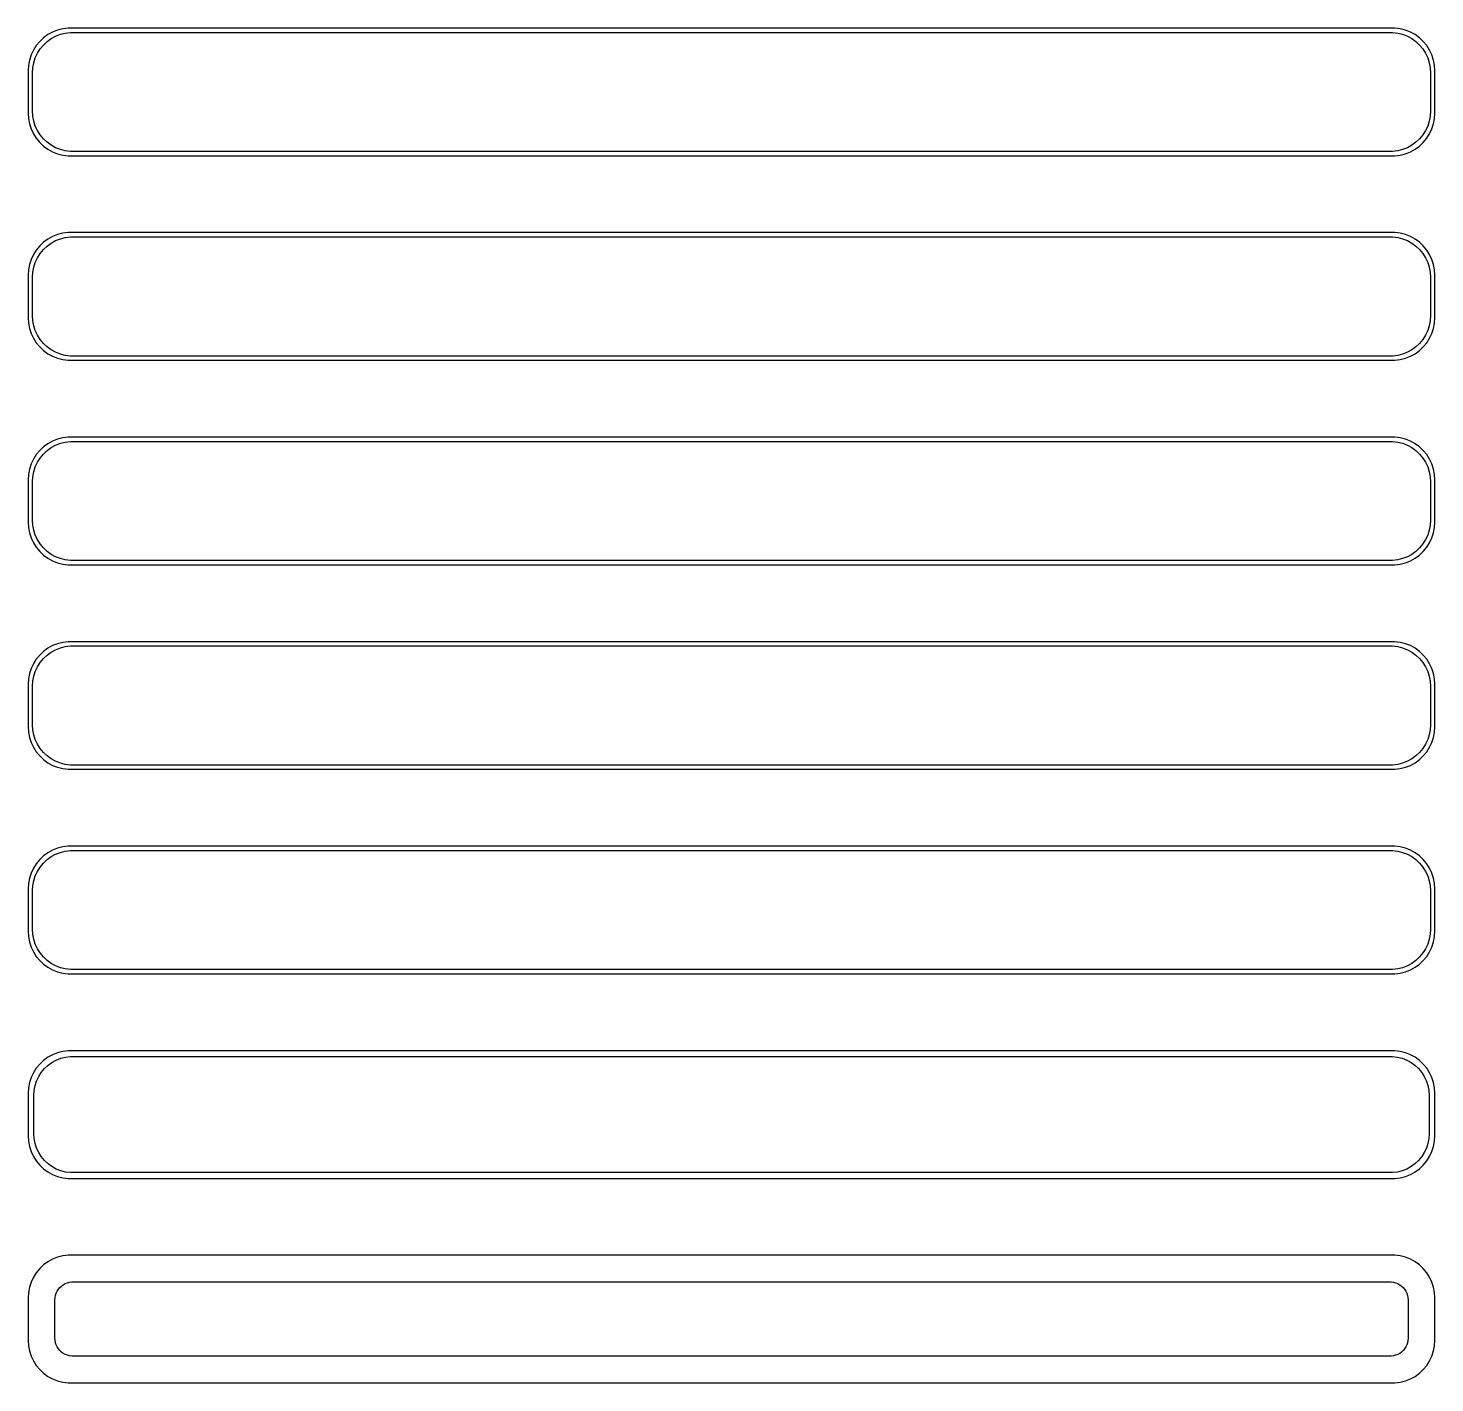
# Model space of a CAD drawing. Header units: metres. Extents: x -82 to 82, y 353 to 703.
# Drawn here: x -82.5 to 82.5, y 352.5 to 511.5 of the extents above; entities that cross this region are included whole.
import ezdxf

# ---------------------------------------------------------------- set-up
doc = ezdxf.new("R2010")
doc.units = ezdxf.units.M

msp = doc.modelspace()

# ---------------------------------------------------------------- linework, layer by layer
for p, q in [((-81.1448, 509.923), (-81.5451, 509.439)), ((-80.6871, 510.353), (-81.1448, 509.923)), ((-80.7126, 509.502), (-80.2778, 509.91)), ((-80.1791, 510.722), (-80.6871, 510.353)), ((-80.2778, 509.91), (-79.7952, 510.261)), ((-79.6289, 511.024), (-80.1791, 510.722)), ((-79.7952, 510.261), (-79.2724, 510.548)), ((-79.0451, 511.255), (-79.6289, 511.024)), ((-79.2724, 510.548), (-78.7178, 510.768)), ((-78.4369, 511.411), (-79.0451, 511.255)), ((-78.7178, 510.768), (-78.1401, 510.916)), ((-77.8139, 511.49), (-78.4369, 511.411)), ((-78.1401, 510.916), (-77.5482, 510.991)), ((77.8139, 511.49), (-77.8139, 511.49)), ((-77.5482, 510.991), (77.5482, 510.991)), ((77.5482, 510.991), (78.1401, 510.916)), ((78.4369, 511.411), (77.8139, 511.49)), ((78.1401, 510.916), (78.7178, 510.768)), ((79.0451, 511.255), (78.4369, 511.411)), ((78.7178, 510.768), (79.2724, 510.548)), ((79.6289, 511.024), (79.0451, 511.255)), ((79.2724, 510.548), (79.7952, 510.261)), ((80.1791, 510.722), (79.6289, 511.024)), ((79.7952, 510.261), (80.2778, 509.91)), ((80.6871, 510.353), (80.1791, 510.722)), ((80.2778, 509.91), (80.7126, 509.502)), ((81.1448, 509.923), (80.6871, 510.353)), ((81.5451, 509.439), (81.1448, 509.923)), ((-82.1489, 508.341), (-82.3429, 507.743)), ((-81.8815, 508.909), (-82.1489, 508.341)), ((-81.5451, 509.439), (-81.8815, 508.909)), ((-81.6664, 507.999), (-81.4125, 508.538)), ((-81.4125, 508.538), (-81.0928, 509.042)), ((-81.0928, 509.042), (-80.7126, 509.502)), ((80.7126, 509.502), (81.0928, 509.042)), ((81.0928, 509.042), (81.4125, 508.538)), ((81.4125, 508.538), (81.6664, 507.999)), ((81.8815, 508.909), (81.5451, 509.439)), ((82.1489, 508.341), (81.8815, 508.909)), ((82.3429, 507.743), (82.1489, 508.341)), ((-82.4606, 507.127), (-82.5, 506.5)), ((-82.3429, 507.743), (-82.4606, 507.127)), ((-82, 506.25), (-81.9625, 506.845)), ((-81.9625, 506.845), (-81.8508, 507.431)), ((-81.8508, 507.431), (-81.6664, 507.999)), ((81.6664, 507.999), (81.8508, 507.431)), ((81.8508, 507.431), (81.9625, 506.845)), ((81.9625, 506.845), (82, 506.25)), ((82.4606, 507.127), (82.3429, 507.743)), ((82.5, 506.5), (82.4606, 507.127)), ((-82.5, 506.5), (-82.5, 501.5)), ((-82, 501.75), (-82, 506.25)), ((82, 506.25), (82, 501.75)), ((82.5, 501.5), (82.5, 506.5)), ((-81.9625, 501.155), (-82, 501.75)), ((82, 501.75), (81.9625, 501.155)), ((-82.5, 501.5), (-82.4606, 500.873)), ((-82.4606, 500.873), (-82.3429, 500.257)), ((-82.3429, 500.257), (-82.1489, 499.659)), ((-81.8508, 500.569), (-81.9625, 501.155)), ((-81.6664, 500.001), (-81.8508, 500.569)), ((-81.4125, 499.462), (-81.6664, 500.001)), ((81.6664, 500.001), (81.4125, 499.462)), ((81.8508, 500.569), (81.6664, 500.001)), ((81.9625, 501.155), (81.8508, 500.569)), ((82.1489, 499.659), (82.3429, 500.257)), ((82.3429, 500.257), (82.4606, 500.873)), ((82.4606, 500.873), (82.5, 501.5)), ((-82.1489, 499.659), (-81.8815, 499.091)), ((-81.8815, 499.091), (-81.5451, 498.561)), ((-81.5451, 498.561), (-81.1448, 498.077)), ((-81.0928, 498.958), (-81.4125, 499.462)), ((-80.7126, 498.498), (-81.0928, 498.958)), ((-80.2778, 498.09), (-80.7126, 498.498)), ((80.7126, 498.498), (80.2778, 498.09)), ((81.0928, 498.958), (80.7126, 498.498)), ((81.4125, 499.462), (81.0928, 498.958)), ((81.1448, 498.077), (81.5451, 498.561)), ((81.5451, 498.561), (81.8815, 499.091)), ((81.8815, 499.091), (82.1489, 499.659)), ((-81.1448, 498.077), (-80.6871, 497.647)), ((-80.6871, 497.647), (-80.1791, 497.278)), ((-79.7952, 497.739), (-80.2778, 498.09)), ((-80.1791, 497.278), (-79.6289, 496.976)), ((-79.2724, 497.452), (-79.7952, 497.739)), ((-79.6289, 496.976), (-79.0451, 496.745)), ((-78.7178, 497.232), (-79.2724, 497.452)), ((-79.0451, 496.745), (-78.4369, 496.589)), ((-78.1401, 497.084), (-78.7178, 497.232)), ((-77.5482, 497.009), (-78.1401, 497.084)), ((77.5482, 497.009), (-77.5482, 497.009)), ((78.1401, 497.084), (77.5482, 497.009)), ((78.7178, 497.232), (78.1401, 497.084)), ((78.4369, 496.589), (79.0451, 496.745)), ((79.2724, 497.452), (78.7178, 497.232)), ((79.0451, 496.745), (79.6289, 496.976)), ((79.7952, 497.739), (79.2724, 497.452)), ((79.6289, 496.976), (80.1791, 497.278)), ((80.2778, 498.09), (79.7952, 497.739)), ((80.1791, 497.278), (80.6871, 497.647)), ((80.6871, 497.647), (81.1448, 498.077)), ((-78.4369, 496.589), (-77.8139, 496.51)), ((-77.8139, 496.51), (77.8139, 496.51)), ((77.8139, 496.51), (78.4369, 496.589)), ((-79.6289, 487.024), (-80.1791, 486.722)), ((-79.0451, 487.255), (-79.6289, 487.024)), ((-79.2724, 486.548), (-78.7178, 486.768)), ((-78.4369, 487.411), (-79.0451, 487.255)), ((-78.7178, 486.768), (-78.1401, 486.916)), ((-77.8139, 487.49), (-78.4369, 487.411)), ((-78.1401, 486.916), (-77.5482, 486.991)), ((77.8139, 487.49), (-77.8139, 487.49)), ((-77.5482, 486.991), (77.5482, 486.991)), ((77.5482, 486.991), (78.1401, 486.916)), ((78.4369, 487.411), (77.8139, 487.49)), ((78.1401, 486.916), (78.7178, 486.768)), ((79.0451, 487.255), (78.4369, 487.411)), ((78.7178, 486.768), (79.2724, 486.548)), ((79.6289, 487.024), (79.0451, 487.255)), ((80.1791, 486.722), (79.6289, 487.024)), ((-81.5451, 485.439), (-81.8815, 484.909)), ((-81.1448, 485.923), (-81.5451, 485.439)), ((-80.6871, 486.353), (-81.1448, 485.923)), ((-81.0928, 485.042), (-80.7126, 485.502)), ((-80.7126, 485.502), (-80.2778, 485.91)), ((-80.1791, 486.722), (-80.6871, 486.353)), ((-80.2778, 485.91), (-79.7952, 486.261)), ((-79.7952, 486.261), (-79.2724, 486.548)), ((79.2724, 486.548), (79.7952, 486.261)), ((79.7952, 486.261), (80.2778, 485.91)), ((80.6871, 486.353), (80.1791, 486.722)), ((80.2778, 485.91), (80.7126, 485.502)), ((81.1448, 485.923), (80.6871, 486.353)), ((80.7126, 485.502), (81.0928, 485.042)), ((81.5451, 485.439), (81.1448, 485.923)), ((81.8815, 484.909), (81.5451, 485.439)), ((-82.3429, 483.743), (-82.4606, 483.127)), ((-82.1489, 484.341), (-82.3429, 483.743)), ((-81.8815, 484.909), (-82.1489, 484.341)), ((-81.8508, 483.431), (-81.6664, 483.999)), ((-81.6664, 483.999), (-81.4125, 484.538)), ((-81.4125, 484.538), (-81.0928, 485.042)), ((81.0928, 485.042), (81.4125, 484.538)), ((81.4125, 484.538), (81.6664, 483.999)), ((81.6664, 483.999), (81.8508, 483.431)), ((82.1489, 484.341), (81.8815, 484.909)), ((82.3429, 483.743), (82.1489, 484.341)), ((82.4606, 483.127), (82.3429, 483.743)), ((-82.4606, 483.127), (-82.5, 482.5)), ((-82.5, 482.5), (-82.5, 477.5)), ((-82, 482.25), (-81.9625, 482.845)), ((-82, 477.75), (-82, 482.25)), ((-81.9625, 482.845), (-81.8508, 483.431)), ((81.8508, 483.431), (81.9625, 482.845)), ((81.9625, 482.845), (82, 482.25)), ((82, 482.25), (82, 477.75)), ((82.5, 482.5), (82.4606, 483.127)), ((82.5, 477.5), (82.5, 482.5)), ((-82.5, 477.5), (-82.4606, 476.873)), ((-82.4606, 476.873), (-82.3429, 476.257)), ((-81.9625, 477.155), (-82, 477.75)), ((-81.8508, 476.569), (-81.9625, 477.155)), ((81.9625, 477.155), (81.8508, 476.569)), ((82, 477.75), (81.9625, 477.155)), ((82.3429, 476.257), (82.4606, 476.873)), ((82.4606, 476.873), (82.5, 477.5)), ((-82.3429, 476.257), (-82.1489, 475.659)), ((-82.1489, 475.659), (-81.8815, 475.091)), ((-81.6664, 476.001), (-81.8508, 476.569)), ((-81.4125, 475.462), (-81.6664, 476.001)), ((-81.0928, 474.958), (-81.4125, 475.462)), ((81.4125, 475.462), (81.0928, 474.958)), ((81.6664, 476.001), (81.4125, 475.462)), ((81.8508, 476.569), (81.6664, 476.001)), ((81.8815, 475.091), (82.1489, 475.659)), ((82.1489, 475.659), (82.3429, 476.257)), ((-81.8815, 475.091), (-81.5451, 474.561)), ((-81.5451, 474.561), (-81.1448, 474.077)), ((-81.1448, 474.077), (-80.6871, 473.647)), ((-80.7126, 474.498), (-81.0928, 474.958)), ((-80.2778, 474.09), (-80.7126, 474.498)), ((-80.6871, 473.647), (-80.1791, 473.278)), ((-79.7952, 473.739), (-80.2778, 474.09)), ((-79.2724, 473.452), (-79.7952, 473.739)), ((79.7952, 473.739), (79.2724, 473.452)), ((80.2778, 474.09), (79.7952, 473.739)), ((80.1791, 473.278), (80.6871, 473.647)), ((80.7126, 474.498), (80.2778, 474.09)), ((80.6871, 473.647), (81.1448, 474.077)), ((81.0928, 474.958), (80.7126, 474.498)), ((81.1448, 474.077), (81.5451, 474.561)), ((81.5451, 474.561), (81.8815, 475.091)), ((-80.1791, 473.278), (-79.6289, 472.976)), ((-79.6289, 472.976), (-79.0451, 472.745)), ((-78.7178, 473.232), (-79.2724, 473.452)), ((-79.0451, 472.745), (-78.4369, 472.589)), ((-78.1401, 473.084), (-78.7178, 473.232)), ((-78.4369, 472.589), (-77.8139, 472.51)), ((-77.5482, 473.009), (-78.1401, 473.084)), ((-77.8139, 472.51), (77.8139, 472.51)), ((77.5482, 473.009), (-77.5482, 473.009)), ((78.1401, 473.084), (77.5482, 473.009)), ((77.8139, 472.51), (78.4369, 472.589)), ((78.7178, 473.232), (78.1401, 473.084)), ((78.4369, 472.589), (79.0451, 472.745)), ((79.2724, 473.452), (78.7178, 473.232)), ((79.0451, 472.745), (79.6289, 472.976)), ((79.6289, 472.976), (80.1791, 473.278)), ((-80.6871, 462.353), (-81.1448, 461.923)), ((-80.1791, 462.722), (-80.6871, 462.353)), ((-80.2778, 461.91), (-79.7952, 462.261)), ((-79.6289, 463.024), (-80.1791, 462.722)), ((-79.7952, 462.261), (-79.2724, 462.548)), ((-79.0451, 463.255), (-79.6289, 463.024)), ((-79.2724, 462.548), (-78.7178, 462.768)), ((-78.4369, 463.411), (-79.0451, 463.255)), ((-78.7178, 462.768), (-78.1401, 462.916)), ((-77.8139, 463.49), (-78.4369, 463.411)), ((-78.1401, 462.916), (-77.5482, 462.991)), ((77.8139, 463.49), (-77.8139, 463.49)), ((-77.5482, 462.991), (77.5482, 462.991)), ((77.5482, 462.991), (78.1401, 462.916)), ((78.4369, 463.411), (77.8139, 463.49)), ((78.1401, 462.916), (78.7178, 462.768)), ((79.0451, 463.255), (78.4369, 463.411)), ((78.7178, 462.768), (79.2724, 462.548)), ((79.6289, 463.024), (79.0451, 463.255)), ((79.2724, 462.548), (79.7952, 462.261)), ((80.1791, 462.722), (79.6289, 463.024)), ((79.7952, 462.261), (80.2778, 461.91)), ((80.6871, 462.353), (80.1791, 462.722)), ((81.1448, 461.923), (80.6871, 462.353)), ((-81.8815, 460.909), (-82.1489, 460.341)), ((-81.5451, 461.439), (-81.8815, 460.909)), ((-81.6664, 459.999), (-81.4125, 460.538)), ((-81.1448, 461.923), (-81.5451, 461.439)), ((-81.4125, 460.538), (-81.0928, 461.042)), ((-81.0928, 461.042), (-80.7126, 461.502)), ((-80.7126, 461.502), (-80.2778, 461.91)), ((80.2778, 461.91), (80.7126, 461.502)), ((80.7126, 461.502), (81.0928, 461.042)), ((81.0928, 461.042), (81.4125, 460.538)), ((81.5451, 461.439), (81.1448, 461.923)), ((81.4125, 460.538), (81.6664, 459.999)), ((81.8815, 460.909), (81.5451, 461.439)), ((82.1489, 460.341), (81.8815, 460.909)), ((-82.4606, 459.127), (-82.5, 458.5)), ((-82.3429, 459.743), (-82.4606, 459.127)), ((-82.1489, 460.341), (-82.3429, 459.743)), ((-82, 458.25), (-81.9625, 458.845)), ((-81.9625, 458.845), (-81.8508, 459.431)), ((-81.8508, 459.431), (-81.6664, 459.999)), ((81.6664, 459.999), (81.8508, 459.431)), ((81.8508, 459.431), (81.9625, 458.845)), ((81.9625, 458.845), (82, 458.25)), ((82.3429, 459.743), (82.1489, 460.341)), ((82.4606, 459.127), (82.3429, 459.743)), ((82.5, 458.5), (82.4606, 459.127)), ((-82.5, 458.5), (-82.5, 453.5)), ((-82, 453.75), (-82, 458.25)), ((82, 458.25), (82, 453.75)), ((82.5, 453.5), (82.5, 458.5)), ((-81.9625, 453.155), (-82, 453.75)), ((82, 453.75), (81.9625, 453.155)), ((-82.5, 453.5), (-82.4606, 452.873)), ((-82.4606, 452.873), (-82.3429, 452.257)), ((-82.3429, 452.257), (-82.1489, 451.659)), ((-81.8508, 452.569), (-81.9625, 453.155)), ((-81.6664, 452.001), (-81.8508, 452.569)), ((81.8508, 452.569), (81.6664, 452.001)), ((81.9625, 453.155), (81.8508, 452.569)), ((82.1489, 451.659), (82.3429, 452.257)), ((82.3429, 452.257), (82.4606, 452.873)), ((82.4606, 452.873), (82.5, 453.5)), ((-82.1489, 451.659), (-81.8815, 451.091)), ((-81.8815, 451.091), (-81.5451, 450.561)), ((-81.4125, 451.462), (-81.6664, 452.001)), ((-81.5451, 450.561), (-81.1448, 450.077)), ((-81.0928, 450.958), (-81.4125, 451.462)), ((-80.7126, 450.498), (-81.0928, 450.958)), ((-80.2778, 450.09), (-80.7126, 450.498)), ((80.7126, 450.498), (80.2778, 450.09)), ((81.0928, 450.958), (80.7126, 450.498)), ((81.4125, 451.462), (81.0928, 450.958)), ((81.1448, 450.077), (81.5451, 450.561)), ((81.6664, 452.001), (81.4125, 451.462)), ((81.5451, 450.561), (81.8815, 451.091)), ((81.8815, 451.091), (82.1489, 451.659)), ((-81.1448, 450.077), (-80.6871, 449.647)), ((-80.6871, 449.647), (-80.1791, 449.278)), ((-79.7952, 449.739), (-80.2778, 450.09)), ((-80.1791, 449.278), (-79.6289, 448.976)), ((-79.2724, 449.452), (-79.7952, 449.739)), ((-79.6289, 448.976), (-79.0451, 448.745)), ((-78.7178, 449.232), (-79.2724, 449.452)), ((-78.1401, 449.084), (-78.7178, 449.232)), ((-77.5482, 449.009), (-78.1401, 449.084)), ((77.5482, 449.009), (-77.5482, 449.009)), ((78.1401, 449.084), (77.5482, 449.009)), ((78.7178, 449.232), (78.1401, 449.084)), ((79.2724, 449.452), (78.7178, 449.232)), ((79.0451, 448.745), (79.6289, 448.976)), ((79.7952, 449.739), (79.2724, 449.452)), ((79.6289, 448.976), (80.1791, 449.278)), ((80.2778, 450.09), (79.7952, 449.739)), ((80.1791, 449.278), (80.6871, 449.647)), ((80.6871, 449.647), (81.1448, 450.077)), ((-79.0451, 448.745), (-78.4369, 448.589)), ((-78.4369, 448.589), (-77.8139, 448.51)), ((-77.8139, 448.51), (77.8139, 448.51)), ((77.8139, 448.51), (78.4369, 448.589)), ((78.4369, 448.589), (79.0451, 448.745)), ((-79.6289, 439.024), (-80.1791, 438.722)), ((-79.0451, 439.255), (-79.6289, 439.024)), ((-78.4369, 439.411), (-79.0451, 439.255)), ((-78.7178, 438.768), (-78.1401, 438.916)), ((-77.8139, 439.49), (-78.4369, 439.411)), ((-78.1401, 438.916), (-77.5482, 438.991)), ((77.8139, 439.49), (-77.8139, 439.49)), ((-77.5482, 438.991), (77.5482, 438.991)), ((77.5482, 438.991), (78.1401, 438.916)), ((78.4369, 439.411), (77.8139, 439.49)), ((78.1401, 438.916), (78.7178, 438.768)), ((79.0451, 439.255), (78.4369, 439.411)), ((79.6289, 439.024), (79.0451, 439.255)), ((80.1791, 438.722), (79.6289, 439.024)), ((-81.5451, 437.439), (-81.8815, 436.909)), ((-81.1448, 437.923), (-81.5451, 437.439)), ((-80.6871, 438.353), (-81.1448, 437.923)), ((-81.0928, 437.042), (-80.7126, 437.502)), ((-80.7126, 437.502), (-80.2778, 437.91)), ((-80.1791, 438.722), (-80.6871, 438.353)), ((-80.2778, 437.91), (-79.7952, 438.261)), ((-79.7952, 438.261), (-79.2724, 438.548)), ((-79.2724, 438.548), (-78.7178, 438.768)), ((78.7178, 438.768), (79.2724, 438.548)), ((79.2724, 438.548), (79.7952, 438.261)), ((79.7952, 438.261), (80.2778, 437.91)), ((80.6871, 438.353), (80.1791, 438.722)), ((80.2778, 437.91), (80.7126, 437.502)), ((81.1448, 437.923), (80.6871, 438.353)), ((80.7126, 437.502), (81.0928, 437.042)), ((81.5451, 437.439), (81.1448, 437.923)), ((81.8815, 436.909), (81.5451, 437.439)), ((-82.3429, 435.743), (-82.4606, 435.127)), ((-82.1489, 436.341), (-82.3429, 435.743)), ((-81.8815, 436.909), (-82.1489, 436.341)), ((-81.8508, 435.431), (-81.6664, 435.999)), ((-81.6664, 435.999), (-81.4125, 436.538)), ((-81.4125, 436.538), (-81.0928, 437.042)), ((81.0928, 437.042), (81.4125, 436.538)), ((81.4125, 436.538), (81.6664, 435.999)), ((81.6664, 435.999), (81.8508, 435.431)), ((82.1489, 436.341), (81.8815, 436.909)), ((82.3429, 435.743), (82.1489, 436.341)), ((82.4606, 435.127), (82.3429, 435.743)), ((-82.4606, 435.127), (-82.5, 434.5)), ((-82.5, 434.5), (-82.5, 429.5)), ((-82, 434.25), (-81.9625, 434.845)), ((-82, 429.75), (-82, 434.25)), ((-81.9625, 434.845), (-81.8508, 435.431)), ((81.8508, 435.431), (81.9625, 434.845)), ((81.9625, 434.845), (82, 434.25)), ((82, 434.25), (82, 429.75)), ((82.5, 434.5), (82.4606, 435.127)), ((82.5, 429.5), (82.5, 434.5)), ((-82.5, 429.5), (-82.4606, 428.873)), ((-81.9625, 429.155), (-82, 429.75)), ((-81.8508, 428.569), (-81.9625, 429.155)), ((81.9625, 429.155), (81.8508, 428.569)), ((82, 429.75), (81.9625, 429.155)), ((82.4606, 428.873), (82.5, 429.5)), ((-82.4606, 428.873), (-82.3429, 428.257)), ((-82.3429, 428.257), (-82.1489, 427.659)), ((-82.1489, 427.659), (-81.8815, 427.091)), ((-81.6664, 428.001), (-81.8508, 428.569)), ((-81.4125, 427.462), (-81.6664, 428.001)), ((-81.0928, 426.958), (-81.4125, 427.462)), ((81.4125, 427.462), (81.0928, 426.958)), ((81.6664, 428.001), (81.4125, 427.462)), ((81.8508, 428.569), (81.6664, 428.001)), ((81.8815, 427.091), (82.1489, 427.659)), ((82.1489, 427.659), (82.3429, 428.257)), ((82.3429, 428.257), (82.4606, 428.873)), ((-81.8815, 427.091), (-81.5451, 426.561)), ((-81.5451, 426.561), (-81.1448, 426.077)), ((-81.1448, 426.077), (-80.6871, 425.647)), ((-80.7126, 426.498), (-81.0928, 426.958)), ((-80.2778, 426.09), (-80.7126, 426.498)), ((-79.7952, 425.739), (-80.2778, 426.09)), ((-79.2724, 425.452), (-79.7952, 425.739)), ((79.7952, 425.739), (79.2724, 425.452)), ((80.2778, 426.09), (79.7952, 425.739)), ((80.7126, 426.498), (80.2778, 426.09)), ((80.6871, 425.647), (81.1448, 426.077)), ((81.0928, 426.958), (80.7126, 426.498)), ((81.1448, 426.077), (81.5451, 426.561)), ((81.5451, 426.561), (81.8815, 427.091)), ((-80.6871, 425.647), (-80.1791, 425.278)), ((-80.1791, 425.278), (-79.6289, 424.976)), ((-79.6289, 424.976), (-79.0451, 424.745)), ((-78.7178, 425.232), (-79.2724, 425.452)), ((-79.0451, 424.745), (-78.4369, 424.589)), ((-78.1401, 425.084), (-78.7178, 425.232)), ((-78.4369, 424.589), (-77.8139, 424.51)), ((-77.5482, 425.009), (-78.1401, 425.084)), ((-77.8139, 424.51), (77.8139, 424.51)), ((77.5482, 425.009), (-77.5482, 425.009)), ((78.1401, 425.084), (77.5482, 425.009)), ((77.8139, 424.51), (78.4369, 424.589)), ((78.7178, 425.232), (78.1401, 425.084)), ((78.4369, 424.589), (79.0451, 424.745)), ((79.2724, 425.452), (78.7178, 425.232)), ((79.0451, 424.745), (79.6289, 424.976)), ((79.6289, 424.976), (80.1791, 425.278)), ((80.1791, 425.278), (80.6871, 425.647)), ((-80.6871, 414.353), (-81.1448, 413.923)), ((-80.1791, 414.722), (-80.6871, 414.353)), ((-80.2778, 413.91), (-79.7952, 414.261)), ((-79.6289, 415.024), (-80.1791, 414.722)), ((-79.7952, 414.261), (-79.2724, 414.548)), ((-79.0451, 415.255), (-79.6289, 415.024)), ((-79.2724, 414.548), (-78.7178, 414.768)), ((-78.4369, 415.411), (-79.0451, 415.255)), ((-78.7178, 414.768), (-78.1401, 414.916)), ((-77.8139, 415.49), (-78.4369, 415.411)), ((-78.1401, 414.916), (-77.5482, 414.991)), ((77.8139, 415.49), (-77.8139, 415.49)), ((-77.5482, 414.991), (77.5482, 414.991)), ((77.5482, 414.991), (78.1401, 414.916)), ((78.4369, 415.411), (77.8139, 415.49)), ((78.1401, 414.916), (78.7178, 414.768)), ((79.0451, 415.255), (78.4369, 415.411)), ((78.7178, 414.768), (79.2724, 414.548)), ((79.6289, 415.024), (79.0451, 415.255)), ((79.2724, 414.548), (79.7952, 414.261)), ((80.1791, 414.722), (79.6289, 415.024)), ((79.7952, 414.261), (80.2778, 413.91)), ((80.6871, 414.353), (80.1791, 414.722)), ((81.1448, 413.923), (80.6871, 414.353)), ((-81.8815, 412.909), (-82.1489, 412.341)), ((-81.5451, 413.439), (-81.8815, 412.909)), ((-81.6664, 411.999), (-81.4125, 412.538)), ((-81.1448, 413.923), (-81.5451, 413.439)), ((-81.4125, 412.538), (-81.0928, 413.042)), ((-81.0928, 413.042), (-80.7126, 413.502)), ((-80.7126, 413.502), (-80.2778, 413.91)), ((80.2778, 413.91), (80.7126, 413.502)), ((80.7126, 413.502), (81.0928, 413.042)), ((81.0928, 413.042), (81.4125, 412.538)), ((81.5451, 413.439), (81.1448, 413.923)), ((81.4125, 412.538), (81.6664, 411.999)), ((81.8815, 412.909), (81.5451, 413.439)), ((82.1489, 412.341), (81.8815, 412.909)), ((-82.4606, 411.127), (-82.5, 410.5)), ((-82.3429, 411.743), (-82.4606, 411.127)), ((-82.1489, 412.341), (-82.3429, 411.743)), ((-81.9625, 410.845), (-81.8508, 411.431)), ((-81.8508, 411.431), (-81.6664, 411.999)), ((81.6664, 411.999), (81.8508, 411.431)), ((81.8508, 411.431), (81.9625, 410.845)), ((82.3429, 411.743), (82.1489, 412.341)), ((82.4606, 411.127), (82.3429, 411.743)), ((82.5, 410.5), (82.4606, 411.127)), ((-82.5, 410.5), (-82.5, 405.5)), ((-82, 410.25), (-81.9625, 410.845)), ((-82, 405.75), (-82, 410.25)), ((81.9625, 410.845), (82, 410.25)), ((82, 410.25), (82, 405.75)), ((82.5, 405.5), (82.5, 410.5)), ((-82.5, 405.5), (-82.4606, 404.873)), ((-82.4606, 404.873), (-82.3429, 404.257)), ((-82.3429, 404.257), (-82.1489, 403.659)), ((-81.9625, 405.155), (-82, 405.75)), ((-81.8508, 404.569), (-81.9625, 405.155)), ((-81.6664, 404.001), (-81.8508, 404.569)), ((81.8508, 404.569), (81.6664, 404.001)), ((81.9625, 405.155), (81.8508, 404.569)), ((82, 405.75), (81.9625, 405.155)), ((82.1489, 403.659), (82.3429, 404.257)), ((82.3429, 404.257), (82.4606, 404.873)), ((82.4606, 404.873), (82.5, 405.5)), ((-82.1489, 403.659), (-81.8815, 403.091)), ((-81.8815, 403.091), (-81.5451, 402.561)), ((-81.4125, 403.462), (-81.6664, 404.001)), ((-81.0928, 402.958), (-81.4125, 403.462)), ((-80.7126, 402.498), (-81.0928, 402.958)), ((81.0928, 402.958), (80.7126, 402.498)), ((81.4125, 403.462), (81.0928, 402.958)), ((81.6664, 404.001), (81.4125, 403.462)), ((81.5451, 402.561), (81.8815, 403.091)), ((81.8815, 403.091), (82.1489, 403.659)), ((-81.5451, 402.561), (-81.1448, 402.077)), ((-81.1448, 402.077), (-80.6871, 401.647)), ((-80.2778, 402.09), (-80.7126, 402.498)), ((-80.6871, 401.647), (-80.1791, 401.278)), ((-79.7952, 401.739), (-80.2778, 402.09)), ((-80.1791, 401.278), (-79.6289, 400.976)), ((-79.2724, 401.452), (-79.7952, 401.739)), ((-79.6289, 400.976), (-79.0451, 400.745)), ((-78.7178, 401.232), (-79.2724, 401.452)), ((-78.1401, 401.084), (-78.7178, 401.232)), ((-77.5482, 401.009), (-78.1401, 401.084)), ((77.5482, 401.009), (-77.5482, 401.009)), ((78.1401, 401.084), (77.5482, 401.009)), ((78.7178, 401.232), (78.1401, 401.084)), ((79.2724, 401.452), (78.7178, 401.232)), ((79.0451, 400.745), (79.6289, 400.976)), ((79.7952, 401.739), (79.2724, 401.452)), ((79.6289, 400.976), (80.1791, 401.278)), ((80.2778, 402.09), (79.7952, 401.739)), ((80.1791, 401.278), (80.6871, 401.647)), ((80.7126, 402.498), (80.2778, 402.09)), ((80.6871, 401.647), (81.1448, 402.077)), ((81.1448, 402.077), (81.5451, 402.561)), ((-79.0451, 400.745), (-78.4369, 400.589)), ((-78.4369, 400.589), (-77.8139, 400.51)), ((-77.8139, 400.51), (77.8139, 400.51)), ((77.8139, 400.51), (78.4369, 400.589)), ((78.4369, 400.589), (79.0451, 400.745)), ((-79.0451, 391.255), (-79.6289, 391.024)), ((-78.4369, 391.411), (-79.0451, 391.255)), ((-77.8139, 391.49), (-78.4369, 391.411)), ((77.8139, 391.49), (-77.8139, 391.49)), ((78.4369, 391.411), (77.8139, 391.49)), ((79.0451, 391.255), (78.4369, 391.411)), ((79.6289, 391.024), (79.0451, 391.255)), ((-81.5451, 389.439), (-81.8815, 388.909)), ((-81.1448, 389.923), (-81.5451, 389.439)), ((-80.6871, 390.353), (-81.1448, 389.923)), ((-80.1791, 390.722), (-80.6871, 390.353)), ((-80.5875, 389.384), (-80.1684, 389.778)), ((-79.6289, 391.024), (-80.1791, 390.722)), ((-80.1684, 389.778), (-79.7032, 390.116)), ((-79.7032, 390.116), (-79.1994, 390.393)), ((-79.1994, 390.393), (-78.6648, 390.604)), ((-78.6648, 390.604), (-78.1079, 390.747)), ((-78.1079, 390.747), (-77.5375, 390.819)), ((-77.5375, 390.819), (77.5375, 390.819)), ((77.5375, 390.819), (78.1079, 390.747)), ((78.1079, 390.747), (78.6648, 390.604)), ((78.6648, 390.604), (79.1994, 390.393)), ((79.1994, 390.393), (79.7032, 390.116)), ((80.1791, 390.722), (79.6289, 391.024)), ((79.7032, 390.116), (80.1684, 389.778)), ((80.1684, 389.778), (80.5875, 389.384)), ((80.6871, 390.353), (80.1791, 390.722)), ((81.1448, 389.923), (80.6871, 390.353)), ((81.5451, 389.439), (81.1448, 389.923)), ((81.8815, 388.909), (81.5451, 389.439)), ((-82.1489, 388.341), (-82.3429, 387.743)), ((-81.8815, 388.909), (-82.1489, 388.341)), ((-81.6846, 387.389), (-81.5069, 387.935)), ((-81.5069, 387.935), (-81.2621, 388.456)), ((-81.2621, 388.456), (-80.954, 388.941)), ((-80.954, 388.941), (-80.5875, 389.384)), ((80.5875, 389.384), (80.954, 388.941)), ((80.954, 388.941), (81.2621, 388.456)), ((81.2621, 388.456), (81.5069, 387.935)), ((81.5069, 387.935), (81.6846, 387.389)), ((82.1489, 388.341), (81.8815, 388.909)), ((82.3429, 387.743), (82.1489, 388.341)), ((-82.4606, 387.127), (-82.5, 386.5)), ((-82.5, 386.5), (-82.5, 381.5)), ((-82.3429, 387.743), (-82.4606, 387.127)), ((-81.8284, 386.25), (-81.7923, 386.824)), ((-81.8284, 381.75), (-81.8284, 386.25)), ((-81.7923, 386.824), (-81.6846, 387.389)), ((81.6846, 387.389), (81.7923, 386.824)), ((81.7923, 386.824), (81.8284, 386.25)), ((81.8284, 386.25), (81.8284, 381.75)), ((82.4606, 387.127), (82.3429, 387.743)), ((82.5, 386.5), (82.4606, 387.127)), ((82.5, 381.5), (82.5, 386.5)), ((-82.5, 381.5), (-82.4606, 380.873)), ((-81.7923, 381.176), (-81.8284, 381.75)), ((-81.6846, 380.611), (-81.7923, 381.176)), ((81.7923, 381.176), (81.6846, 380.611)), ((81.8284, 381.75), (81.7923, 381.176)), ((82.4606, 380.873), (82.5, 381.5)), ((-82.4606, 380.873), (-82.3429, 380.257)), ((-82.3429, 380.257), (-82.1489, 379.659)), ((-82.1489, 379.659), (-81.8815, 379.091)), ((-81.5069, 380.065), (-81.6846, 380.611)), ((-81.2621, 379.544), (-81.5069, 380.065)), ((-80.954, 379.059), (-81.2621, 379.544)), ((81.2621, 379.544), (80.954, 379.059)), ((81.5069, 380.065), (81.2621, 379.544)), ((81.6846, 380.611), (81.5069, 380.065)), ((81.8815, 379.091), (82.1489, 379.659)), ((82.1489, 379.659), (82.3429, 380.257)), ((82.3429, 380.257), (82.4606, 380.873)), ((-81.8815, 379.091), (-81.5451, 378.561)), ((-81.5451, 378.561), (-81.1448, 378.077)), ((-81.1448, 378.077), (-80.6871, 377.647)), ((-80.5875, 378.616), (-80.954, 379.059)), ((-80.1684, 378.222), (-80.5875, 378.616)), ((-79.7032, 377.884), (-80.1684, 378.222)), ((-79.1994, 377.607), (-79.7032, 377.884)), ((79.7032, 377.884), (79.1994, 377.607)), ((80.1684, 378.222), (79.7032, 377.884)), ((80.5875, 378.616), (80.1684, 378.222)), ((80.954, 379.059), (80.5875, 378.616)), ((80.6871, 377.647), (81.1448, 378.077)), ((81.1448, 378.077), (81.5451, 378.561)), ((81.5451, 378.561), (81.8815, 379.091)), ((-80.6871, 377.647), (-80.1791, 377.278)), ((-80.1791, 377.278), (-79.6289, 376.976)), ((-79.6289, 376.976), (-79.0451, 376.745)), ((-78.6648, 377.396), (-79.1994, 377.607)), ((-79.0451, 376.745), (-78.4369, 376.589)), ((-78.1079, 377.253), (-78.6648, 377.396)), ((-78.4369, 376.589), (-77.8139, 376.51)), ((-77.5375, 377.181), (-78.1079, 377.253)), ((-77.8139, 376.51), (77.8139, 376.51)), ((77.5375, 377.181), (-77.5375, 377.181)), ((78.1079, 377.253), (77.5375, 377.181)), ((77.8139, 376.51), (78.4369, 376.589)), ((78.6648, 377.396), (78.1079, 377.253)), ((78.4369, 376.589), (79.0451, 376.745)), ((79.1994, 377.607), (78.6648, 377.396)), ((79.0451, 376.745), (79.6289, 376.976)), ((79.6289, 376.976), (80.1791, 377.278)), ((80.1791, 377.278), (80.6871, 377.647)), ((-80.6871, 366.353), (-81.1448, 365.923)), ((-80.1791, 366.722), (-80.6871, 366.353)), ((-79.6289, 367.024), (-80.1791, 366.722)), ((-79.0451, 367.255), (-79.6289, 367.024)), ((-78.4369, 367.411), (-79.0451, 367.255)), ((-77.8139, 367.49), (-78.4369, 367.411)), ((77.8139, 367.49), (-77.8139, 367.49)), ((78.4369, 367.411), (77.8139, 367.49)), ((79.0451, 367.255), (78.4369, 367.411)), ((79.6289, 367.024), (79.0451, 367.255)), ((80.1791, 366.722), (79.6289, 367.024)), ((80.6871, 366.353), (80.1791, 366.722)), ((81.1448, 365.923), (80.6871, 366.353)), ((-81.8815, 364.909), (-82.1489, 364.341)), ((-81.5451, 365.439), (-81.8815, 364.909)), ((-81.1448, 365.923), (-81.5451, 365.439)), ((81.5451, 365.439), (81.1448, 365.923)), ((81.8815, 364.909), (81.5451, 365.439)), ((82.1489, 364.341), (81.8815, 364.909)), ((-82.4606, 363.127), (-82.5, 362.5)), ((-82.3429, 363.743), (-82.4606, 363.127)), ((-82.1489, 364.341), (-82.3429, 363.743)), ((-79.2934, 362.775), (-79.2115, 363.027)), ((-79.2115, 363.027), (-79.0987, 363.266)), ((-79.0987, 363.266), (-78.9567, 363.49)), ((-78.9567, 363.49), (-78.7879, 363.694)), ((-78.7879, 363.694), (-78.5947, 363.875)), ((-78.5947, 363.875), (-78.3804, 364.031)), ((-78.3804, 364.031), (-78.1482, 364.159)), ((-78.1482, 364.159), (-77.9019, 364.256)), ((-77.9019, 364.256), (-77.6453, 364.322)), ((-77.6453, 364.322), (-77.3825, 364.355)), ((-77.3825, 364.355), (77.3825, 364.355)), ((77.3825, 364.355), (77.6453, 364.322)), ((77.6453, 364.322), (77.9019, 364.256)), ((77.9019, 364.256), (78.1482, 364.159)), ((78.1482, 364.159), (78.3804, 364.031)), ((78.3804, 364.031), (78.5947, 363.875)), ((78.5947, 363.875), (78.7879, 363.694)), ((78.7879, 363.694), (78.9567, 363.49)), ((78.9567, 363.49), (79.0987, 363.266)), ((79.0987, 363.266), (79.2115, 363.027)), ((79.2115, 363.027), (79.2934, 362.775)), ((82.3429, 363.743), (82.1489, 364.341)), ((82.4606, 363.127), (82.3429, 363.743)), ((82.5, 362.5), (82.4606, 363.127)), ((-82.5, 362.5), (-82.5, 357.5)), ((-79.3596, 362.25), (-79.343, 362.514)), ((-79.3596, 357.75), (-79.3596, 362.25)), ((-79.343, 362.514), (-79.2934, 362.775)), ((79.2934, 362.775), (79.343, 362.514)), ((79.343, 362.514), (79.3596, 362.25)), ((79.3596, 362.25), (79.3596, 357.75)), ((82.5, 357.5), (82.5, 362.5)), ((-82.5, 357.5), (-82.4606, 356.873)), ((-82.4606, 356.873), (-82.3429, 356.257)), ((-79.343, 357.486), (-79.3596, 357.75)), ((-79.2934, 357.225), (-79.343, 357.486)), ((-79.2115, 356.973), (-79.2934, 357.225)), ((-79.0987, 356.734), (-79.2115, 356.973)), ((-78.9567, 356.51), (-79.0987, 356.734)), ((-78.7879, 356.306), (-78.9567, 356.51)), ((78.9567, 356.51), (78.7879, 356.306)), ((79.0987, 356.734), (78.9567, 356.51)), ((79.2115, 356.973), (79.0987, 356.734)), ((79.2934, 357.225), (79.2115, 356.973)), ((79.343, 357.486), (79.2934, 357.225)), ((79.3596, 357.75), (79.343, 357.486)), ((82.3429, 356.257), (82.4606, 356.873)), ((82.4606, 356.873), (82.5, 357.5)), ((-82.3429, 356.257), (-82.1489, 355.659)), ((-82.1489, 355.659), (-81.8815, 355.091)), ((-81.8815, 355.091), (-81.5451, 354.561)), ((-78.5947, 356.125), (-78.7879, 356.306)), ((-78.3804, 355.969), (-78.5947, 356.125)), ((-78.1482, 355.841), (-78.3804, 355.969)), ((-77.9019, 355.744), (-78.1482, 355.841)), ((-77.6453, 355.678), (-77.9019, 355.744)), ((-77.3825, 355.645), (-77.6453, 355.678)), ((77.3825, 355.645), (-77.3825, 355.645)), ((77.6453, 355.678), (77.3825, 355.645)), ((77.9019, 355.744), (77.6453, 355.678)), ((78.1482, 355.841), (77.9019, 355.744)), ((78.3804, 355.969), (78.1482, 355.841)), ((78.5947, 356.125), (78.3804, 355.969)), ((78.7879, 356.306), (78.5947, 356.125)), ((81.5451, 354.561), (81.8815, 355.091)), ((81.8815, 355.091), (82.1489, 355.659)), ((82.1489, 355.659), (82.3429, 356.257)), ((-81.5451, 354.561), (-81.1448, 354.077)), ((-81.1448, 354.077), (-80.6871, 353.647)), ((-80.6871, 353.647), (-80.1791, 353.278)), ((-80.1791, 353.278), (-79.6289, 352.976)), ((79.6289, 352.976), (80.1791, 353.278)), ((80.1791, 353.278), (80.6871, 353.647)), ((80.6871, 353.647), (81.1448, 354.077)), ((81.1448, 354.077), (81.5451, 354.561)), ((-79.6289, 352.976), (-79.0451, 352.745)), ((-79.0451, 352.745), (-78.4369, 352.589)), ((-78.4369, 352.589), (-77.8139, 352.51)), ((-77.8139, 352.51), (77.8139, 352.51)), ((77.8139, 352.51), (78.4369, 352.589)), ((78.4369, 352.589), (79.0451, 352.745)), ((79.0451, 352.745), (79.6289, 352.976))]:
    msp.add_line(p, q)

doc.saveas('drawing.dxf')
